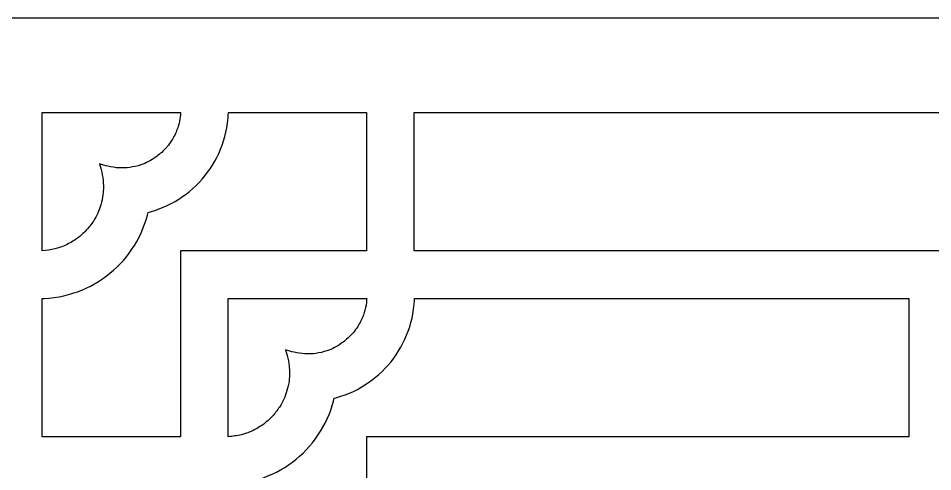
# Model space of a CAD drawing. Header units: centimetres. Extents: x -27 to -1.5, y 3.4 to 9.
# Drawn here: x -18.302 to -14.249, y 6.989 to 9.001 of the extents above; entities that cross this region are included whole.
import ezdxf

# ---------------------------------------------------------------- set-up
doc = ezdxf.new("R2010")
doc.units = ezdxf.units.CM
doc.header["$MEASUREMENT"] = 0
doc.layers.add('layer 1', color=7, linetype='Continuous')

msp = doc.modelspace()

# ---------------------------------------------------------------- linework, layer by layer
at = {"layer": 'layer 1', "color": 250}
for points, knots in [([(-26.99913, 3.42708), (-26.99913, 3.42708), (-26.99913, 9.00076), (-26.99913, 9.00076), (-26.99913, 9.00076), (-26.99913, 9.00076), (-1.49953, 9.00076), (-1.49953, 9.00076), (-1.49953, 9.00076), (-1.49953, 9.00076), (-1.49953, 3.42708), (-1.49953, 3.42708), (-1.49953, 3.42708), (-1.49953, 3.42708), (-26.99913, 3.42708), (-26.99913, 3.42708)], [0, 0, 0, 0, 0.2, 0.2, 0.2, 0.2, 0.4, 0.4, 0.4, 0.4, 0.6, 0.6, 0.6, 0.6, 1, 1, 1, 1]), ([(-18.12804, 7.98095), (-18.11809, 7.98409), (-18.1083, 7.98755), (-18.09859, 7.99134), (-18.09859, 7.99134), (-18.08096, 7.99941), (-18.06417, 8.00868), (-18.04804, 8.01945), (-18.04804, 8.01945), (-18.04507, 8.02144), (-18.04212, 8.02348), (-18.0392, 8.02554), (-18.0392, 8.02554), (-18.02625, 8.03581), (-18.01346, 8.04657), (-18.00227, 8.05875), (-18.00227, 8.05875), (-17.99019, 8.0721), (-17.97921, 8.0861), (-17.96921, 8.10106), (-17.96921, 8.10106), (-17.96188, 8.1121), (-17.95583, 8.12419), (-17.95012, 8.13614), (-17.95012, 8.13614), (-17.9444, 8.14826), (-17.94011, 8.16101), (-17.93633, 8.17386), (-17.93633, 8.17386), (-17.9322, 8.18819), (-17.92865, 8.20287), (-17.92702, 8.21772), (-17.92702, 8.21772), (-17.92576, 8.22944), (-17.92501, 8.24117), (-17.92468, 8.25296), (-17.92468, 8.25296), (-17.92495, 8.26266), (-17.92555, 8.27232), (-17.92655, 8.28198), (-17.92655, 8.28198), (-17.92826, 8.29781), (-17.93071, 8.31412), (-17.93528, 8.32941), (-17.93528, 8.32941), (-17.93528, 8.32941), (-17.94279, 8.35435), (-17.94279, 8.35435), (-17.94279, 8.35435), (-17.93018, 8.35088), (-17.91759, 8.34719), (-17.90487, 8.34417), (-17.90487, 8.34417), (-17.88885, 8.34046), (-17.87277, 8.33808), (-17.85639, 8.33677), (-17.85639, 8.33677), (-17.8404, 8.33643), (-17.82412, 8.33655), (-17.80828, 8.3389), (-17.80828, 8.3389), (-17.79159, 8.34148), (-17.77535, 8.34525), (-17.75926, 8.35036), (-17.75926, 8.35036), (-17.74761, 8.35412), (-17.73631, 8.35938), (-17.72532, 8.36475), (-17.72532, 8.36475), (-17.71371, 8.37047), (-17.70285, 8.37761), (-17.69231, 8.38511), (-17.69231, 8.38511), (-17.6779, 8.3956), (-17.6648, 8.40711), (-17.65243, 8.41994), (-17.65243, 8.41994), (-17.64878, 8.4238), (-17.64521, 8.42772), (-17.64171, 8.43172), (-17.64171, 8.43172), (-17.6352, 8.44041), (-17.62844, 8.44881), (-17.62273, 8.45803), (-17.62273, 8.45803), (-17.61281, 8.47432), (-17.60451, 8.49114), (-17.59767, 8.50895), (-17.59767, 8.50895), (-17.59627, 8.51267), (-17.59493, 8.51641), (-17.59363, 8.52016), (-17.59363, 8.52016), (-17.58952, 8.53478), (-17.58576, 8.54981), (-17.5841, 8.56492), (-17.5841, 8.56492), (-17.5835, 8.57084), (-17.58298, 8.57678), (-17.5827, 8.58274), (-17.5827, 8.58274), (-17.5827, 8.58274), (-18.19669, 8.58274), (-18.19669, 8.58274), (-18.19669, 8.58274), (-18.19669, 8.58274), (-18.19669, 7.96958), (-18.19669, 7.96958), (-18.19669, 7.96958), (-18.17745, 7.97069), (-18.15859, 7.97339), (-18.13981, 7.97758), (-18.13981, 7.97758), (-18.13583, 7.97848), (-18.13193, 7.97976), (-18.12804, 7.98095)], [0, 0, 0, 0, 0.0333333, 0.0333333, 0.0333333, 0.0333333, 0.0666667, 0.0666667, 0.0666667, 0.0666667, 0.1, 0.1, 0.1, 0.1, 0.1333333, 0.1333333, 0.1333333, 0.1333333, 0.1666667, 0.1666667, 0.1666667, 0.1666667, 0.2, 0.2, 0.2, 0.2, 0.2333333, 0.2333333, 0.2333333, 0.2333333, 0.2666667, 0.2666667, 0.2666667, 0.2666667, 0.3, 0.3, 0.3, 0.3, 0.3333333, 0.3333333, 0.3333333, 0.3333333, 0.3666667, 0.3666667, 0.3666667, 0.3666667, 0.4, 0.4, 0.4, 0.4, 0.4333333, 0.4333333, 0.4333333, 0.4333333, 0.4666667, 0.4666667, 0.4666667, 0.4666667, 0.5, 0.5, 0.5, 0.5, 0.5333333, 0.5333333, 0.5333333, 0.5333333, 0.5666667, 0.5666667, 0.5666667, 0.5666667, 0.6, 0.6, 0.6, 0.6, 0.6333333, 0.6333333, 0.6333333, 0.6333333, 0.6666667, 0.6666667, 0.6666667, 0.6666667, 0.7, 0.7, 0.7, 0.7, 0.7333333, 0.7333333, 0.7333333, 0.7333333, 0.7666667, 0.7666667, 0.7666667, 0.7666667, 0.8, 0.8, 0.8, 0.8, 0.8333333, 0.8333333, 0.8333333, 0.8333333, 0.8666667, 0.8666667, 0.8666667, 0.8666667, 0.9, 0.9, 0.9, 0.9, 0.9333333, 0.9333333, 0.9333333, 0.9333333, 1, 1, 1, 1]), ([(-17.41356, 8.40136), (-17.41356, 8.40136), (-17.42212, 8.38371), (-17.42212, 8.38371), (-17.42212, 8.38371), (-17.42212, 8.38371), (-17.43138, 8.36646), (-17.43138, 8.36646), (-17.43138, 8.36646), (-17.43138, 8.36646), (-17.44132, 8.34965), (-17.44132, 8.34965), (-17.44132, 8.34965), (-17.44132, 8.34965), (-17.45193, 8.3333), (-17.45193, 8.3333), (-17.45193, 8.3333), (-17.45193, 8.3333), (-17.46318, 8.31742), (-17.46318, 8.31742), (-17.46318, 8.31742), (-17.46318, 8.31742), (-17.47506, 8.30202), (-17.47506, 8.30202), (-17.47506, 8.30202), (-17.47506, 8.30202), (-17.48755, 8.28714), (-17.48755, 8.28714), (-17.48755, 8.28714), (-17.48755, 8.28714), (-17.50063, 8.27278), (-17.50063, 8.27278), (-17.50063, 8.27278), (-17.50063, 8.27278), (-17.51428, 8.25898), (-17.51428, 8.25898), (-17.51428, 8.25898), (-17.51428, 8.25898), (-17.52848, 8.24573), (-17.52848, 8.24573), (-17.52848, 8.24573), (-17.52848, 8.24573), (-17.54321, 8.23308), (-17.54321, 8.23308), (-17.54321, 8.23308), (-17.54321, 8.23308), (-17.55846, 8.22102), (-17.55846, 8.22102), (-17.55846, 8.22102), (-17.55846, 8.22102), (-17.57421, 8.20958), (-17.57421, 8.20958), (-17.57421, 8.20958), (-17.57421, 8.20958), (-17.59043, 8.19879), (-17.59043, 8.19879), (-17.59043, 8.19879), (-17.59043, 8.19879), (-17.60711, 8.18865), (-17.60711, 8.18865), (-17.60711, 8.18865), (-17.60711, 8.18865), (-17.62424, 8.1792), (-17.62424, 8.1792), (-17.62424, 8.1792), (-17.62424, 8.1792), (-17.64178, 8.17044), (-17.64178, 8.17044), (-17.64178, 8.17044), (-17.64178, 8.17044), (-17.65972, 8.16239), (-17.65972, 8.16239), (-17.65972, 8.16239), (-17.65972, 8.16239), (-17.67805, 8.15508), (-17.67805, 8.15508), (-17.67805, 8.15508), (-17.67805, 8.15508), (-17.69674, 8.14852), (-17.69674, 8.14852), (-17.69674, 8.14852), (-17.69674, 8.14852), (-17.71577, 8.14275), (-17.71577, 8.14275), (-17.71577, 8.14275), (-17.71577, 8.14275), (-17.72675, 8.13991), (-17.72675, 8.13991), (-17.72675, 8.13991), (-17.72675, 8.13991), (-17.7297, 8.12762), (-17.7297, 8.12762), (-17.7297, 8.12762), (-17.7297, 8.12762), (-17.73552, 8.10725), (-17.73552, 8.10725), (-17.73552, 8.10725), (-17.73552, 8.10725), (-17.74219, 8.08724), (-17.74219, 8.08724), (-17.74219, 8.08724), (-17.74219, 8.08724), (-17.74967, 8.06761), (-17.74967, 8.06761), (-17.74967, 8.06761), (-17.74967, 8.06761), (-17.75796, 8.04839), (-17.75796, 8.04839), (-17.75796, 8.04839), (-17.75796, 8.04839), (-17.76702, 8.0296), (-17.76702, 8.0296), (-17.76702, 8.0296), (-17.76702, 8.0296), (-17.77684, 8.01125), (-17.77684, 8.01125), (-17.77684, 8.01125), (-17.77684, 8.01125), (-17.7874, 7.99337), (-17.7874, 7.99337), (-17.7874, 7.99337), (-17.7874, 7.99337), (-17.79867, 7.97599), (-17.79867, 7.97599), (-17.79867, 7.97599), (-17.79867, 7.97599), (-17.81065, 7.9591), (-17.81065, 7.9591), (-17.81065, 7.9591), (-17.81065, 7.9591), (-17.82329, 7.94276), (-17.82329, 7.94276), (-17.82329, 7.94276), (-17.82329, 7.94276), (-17.83659, 7.92695), (-17.83659, 7.92695), (-17.83659, 7.92695), (-17.83659, 7.92695), (-17.85053, 7.91172), (-17.85053, 7.91172), (-17.85053, 7.91172), (-17.85053, 7.91172), (-17.86508, 7.89708), (-17.86508, 7.89708), (-17.86508, 7.89708), (-17.86508, 7.89708), (-17.88022, 7.88305), (-17.88022, 7.88305), (-17.88022, 7.88305), (-17.88022, 7.88305), (-17.89593, 7.86964), (-17.89593, 7.86964), (-17.89593, 7.86964), (-17.89593, 7.86964), (-17.9122, 7.8569), (-17.9122, 7.8569), (-17.9122, 7.8569), (-17.9122, 7.8569), (-17.929, 7.84482), (-17.929, 7.84482), (-17.929, 7.84482), (-17.929, 7.84482), (-17.94632, 7.83344), (-17.94632, 7.83344), (-17.94632, 7.83344), (-17.94632, 7.83344), (-17.96412, 7.82277), (-17.96412, 7.82277), (-17.96412, 7.82277), (-17.96412, 7.82277), (-17.9824, 7.81284), (-17.9824, 7.81284), (-17.9824, 7.81284), (-17.9824, 7.81284), (-18.00112, 7.80366), (-18.00112, 7.80366), (-18.00112, 7.80366), (-18.00112, 7.80366), (-18.02027, 7.79526), (-18.02027, 7.79526), (-18.02027, 7.79526), (-18.02027, 7.79526), (-18.03984, 7.78764), (-18.03984, 7.78764), (-18.03984, 7.78764), (-18.03984, 7.78764), (-18.05979, 7.78086), (-18.05979, 7.78086), (-18.05979, 7.78086), (-18.05979, 7.78086), (-18.08011, 7.7749), (-18.08011, 7.7749), (-18.08011, 7.7749), (-18.08011, 7.7749), (-18.10078, 7.76981), (-18.10078, 7.76981), (-18.10078, 7.76981), (-18.10078, 7.76981), (-18.12177, 7.7656), (-18.12177, 7.7656), (-18.12177, 7.7656), (-18.12177, 7.7656), (-18.14307, 7.76228), (-18.14307, 7.76228), (-18.14307, 7.76228), (-18.14307, 7.76228), (-18.16464, 7.75989), (-18.16464, 7.75989), (-18.16464, 7.75989), (-18.16464, 7.75989), (-18.18648, 7.75844), (-18.18648, 7.75844), (-18.18648, 7.75844), (-18.18648, 7.75844), (-18.19669, 7.75822), (-18.19669, 7.75822), (-18.19669, 7.75822), (-18.19669, 7.75822), (-18.19669, 7.14462), (-18.19669, 7.14462), (-18.19669, 7.14462), (-18.19669, 7.14462), (-17.58298, 7.14462), (-17.58298, 7.14462), (-17.58298, 7.14462), (-17.58298, 7.14462), (-17.58298, 7.96902), (-17.58298, 7.96902), (-17.58298, 7.96902), (-17.58298, 7.96902), (-16.75889, 7.96902), (-16.75889, 7.96902), (-16.75889, 7.96902), (-16.75889, 7.96902), (-16.75889, 8.58274), (-16.75889, 8.58274), (-16.75889, 8.58274), (-16.75889, 8.58274), (-17.37113, 8.58274), (-17.37113, 8.58274), (-17.37113, 8.58274), (-17.37151, 8.56671), (-17.37316, 8.55093), (-17.37493, 8.53502), (-17.37493, 8.53502), (-17.37493, 8.53502), (-17.37803, 8.51498), (-17.37803, 8.51498), (-17.37803, 8.51498), (-17.37803, 8.51498), (-17.38198, 8.49523), (-17.38198, 8.49523), (-17.38198, 8.49523), (-17.38198, 8.49523), (-17.38673, 8.47578), (-17.38673, 8.47578), (-17.38673, 8.47578), (-17.38673, 8.47578), (-17.39229, 8.45664), (-17.39229, 8.45664), (-17.39229, 8.45664), (-17.39229, 8.45664), (-17.39863, 8.43785), (-17.39863, 8.43785), (-17.39863, 8.43785), (-17.39863, 8.43785), (-17.40572, 8.41942), (-17.40572, 8.41942), (-17.40572, 8.41942), (-17.40572, 8.41942), (-17.41356, 8.40136), (-17.41356, 8.40136)], [0, 0, 0, 0, 0.0144928, 0.0144928, 0.0144928, 0.0144928, 0.0289855, 0.0289855, 0.0289855, 0.0289855, 0.0434783, 0.0434783, 0.0434783, 0.0434783, 0.057971, 0.057971, 0.057971, 0.057971, 0.0724638, 0.0724638, 0.0724638, 0.0724638, 0.0869565, 0.0869565, 0.0869565, 0.0869565, 0.1014493, 0.1014493, 0.1014493, 0.1014493, 0.115942, 0.115942, 0.115942, 0.115942, 0.1304348, 0.1304348, 0.1304348, 0.1304348, 0.1449275, 0.1449275, 0.1449275, 0.1449275, 0.1594203, 0.1594203, 0.1594203, 0.1594203, 0.173913, 0.173913, 0.173913, 0.173913, 0.1884058, 0.1884058, 0.1884058, 0.1884058, 0.2028986, 0.2028986, 0.2028986, 0.2028986, 0.2173913, 0.2173913, 0.2173913, 0.2173913, 0.2318841, 0.2318841, 0.2318841, 0.2318841, 0.2463768, 0.2463768, 0.2463768, 0.2463768, 0.2608696, 0.2608696, 0.2608696, 0.2608696, 0.2753623, 0.2753623, 0.2753623, 0.2753623, 0.2898551, 0.2898551, 0.2898551, 0.2898551, 0.3043478, 0.3043478, 0.3043478, 0.3043478, 0.3188406, 0.3188406, 0.3188406, 0.3188406, 0.3333333, 0.3333333, 0.3333333, 0.3333333, 0.3478261, 0.3478261, 0.3478261, 0.3478261, 0.3623188, 0.3623188, 0.3623188, 0.3623188, 0.3768116, 0.3768116, 0.3768116, 0.3768116, 0.3913043, 0.3913043, 0.3913043, 0.3913043, 0.4057971, 0.4057971, 0.4057971, 0.4057971, 0.4202899, 0.4202899, 0.4202899, 0.4202899, 0.4347826, 0.4347826, 0.4347826, 0.4347826, 0.4492754, 0.4492754, 0.4492754, 0.4492754, 0.4637681, 0.4637681, 0.4637681, 0.4637681, 0.4782609, 0.4782609, 0.4782609, 0.4782609, 0.4927536, 0.4927536, 0.4927536, 0.4927536, 0.5072464, 0.5072464, 0.5072464, 0.5072464, 0.5217391, 0.5217391, 0.5217391, 0.5217391, 0.5362319, 0.5362319, 0.5362319, 0.5362319, 0.5507246, 0.5507246, 0.5507246, 0.5507246, 0.5652174, 0.5652174, 0.5652174, 0.5652174, 0.5797101, 0.5797101, 0.5797101, 0.5797101, 0.5942029, 0.5942029, 0.5942029, 0.5942029, 0.6086957, 0.6086957, 0.6086957, 0.6086957, 0.6231884, 0.6231884, 0.6231884, 0.6231884, 0.6376812, 0.6376812, 0.6376812, 0.6376812, 0.6521739, 0.6521739, 0.6521739, 0.6521739, 0.6666667, 0.6666667, 0.6666667, 0.6666667, 0.6811594, 0.6811594, 0.6811594, 0.6811594, 0.6956522, 0.6956522, 0.6956522, 0.6956522, 0.7101449, 0.7101449, 0.7101449, 0.7101449, 0.7246377, 0.7246377, 0.7246377, 0.7246377, 0.7391304, 0.7391304, 0.7391304, 0.7391304, 0.7536232, 0.7536232, 0.7536232, 0.7536232, 0.7681159, 0.7681159, 0.7681159, 0.7681159, 0.7826087, 0.7826087, 0.7826087, 0.7826087, 0.7971014, 0.7971014, 0.7971014, 0.7971014, 0.8115942, 0.8115942, 0.8115942, 0.8115942, 0.826087, 0.826087, 0.826087, 0.826087, 0.8405797, 0.8405797, 0.8405797, 0.8405797, 0.8550725, 0.8550725, 0.8550725, 0.8550725, 0.8695652, 0.8695652, 0.8695652, 0.8695652, 0.884058, 0.884058, 0.884058, 0.884058, 0.8985507, 0.8985507, 0.8985507, 0.8985507, 0.9130435, 0.9130435, 0.9130435, 0.9130435, 0.9275362, 0.9275362, 0.9275362, 0.9275362, 0.942029, 0.942029, 0.942029, 0.942029, 0.9565217, 0.9565217, 0.9565217, 0.9565217, 0.9710145, 0.9710145, 0.9710145, 0.9710145, 1, 1, 1, 1]), ([(-11.95186, 8.58274), (-11.95186, 8.58274), (-16.54782, 8.58274), (-16.54782, 8.58274), (-16.54782, 8.58274), (-16.54782, 8.58274), (-16.54782, 7.96902), (-16.54782, 7.96902), (-16.54782, 7.96902), (-16.54782, 7.96902), (-11.95186, 7.96902), (-11.95186, 7.96902), (-11.95186, 7.96902), (-11.95186, 7.96902), (-11.95186, 8.58274), (-11.95186, 8.58274)], [0, 0, 0, 0, 0.2, 0.2, 0.2, 0.2, 0.4, 0.4, 0.4, 0.4, 0.6, 0.6, 0.6, 0.6, 1, 1, 1, 1]), ([(-17.29577, 7.15858), (-17.28838, 7.16106), (-17.28106, 7.16372), (-17.27381, 7.16656), (-17.27381, 7.16656), (-17.25617, 7.17462), (-17.23938, 7.1839), (-17.22325, 7.19466), (-17.22325, 7.19466), (-17.22028, 7.19666), (-17.21733, 7.19869), (-17.21442, 7.20075), (-17.21442, 7.20075), (-17.20147, 7.21102), (-17.18868, 7.22179), (-17.17749, 7.23397), (-17.17749, 7.23397), (-17.16541, 7.24731), (-17.15443, 7.26131), (-17.14442, 7.27628), (-17.14442, 7.27628), (-17.1371, 7.28731), (-17.13104, 7.29941), (-17.12534, 7.31136), (-17.12534, 7.31136), (-17.11962, 7.32347), (-17.11532, 7.33623), (-17.11154, 7.34908), (-17.11154, 7.34908), (-17.10742, 7.36341), (-17.10386, 7.37808), (-17.10224, 7.39293), (-17.10224, 7.39293), (-17.10097, 7.40465), (-17.10023, 7.41639), (-17.09989, 7.42818), (-17.09989, 7.42818), (-17.10017, 7.43788), (-17.10077, 7.44753), (-17.10176, 7.4572), (-17.10176, 7.4572), (-17.10348, 7.47303), (-17.10593, 7.48934), (-17.1105, 7.50462), (-17.1105, 7.50462), (-17.1105, 7.50462), (-17.11801, 7.52957), (-17.11801, 7.52957), (-17.11801, 7.52957), (-17.1054, 7.5261), (-17.09281, 7.52241), (-17.08009, 7.51939), (-17.08009, 7.51939), (-17.06407, 7.51568), (-17.04798, 7.5133), (-17.0316, 7.51199), (-17.0316, 7.51199), (-17.01561, 7.51164), (-16.99933, 7.51177), (-16.9835, 7.51411), (-16.9835, 7.51411), (-16.96681, 7.5167), (-16.95057, 7.52046), (-16.93447, 7.52558), (-16.93447, 7.52558), (-16.92283, 7.52934), (-16.91153, 7.5346), (-16.90055, 7.53996), (-16.90055, 7.53996), (-16.88893, 7.54569), (-16.87807, 7.55282), (-16.86753, 7.56033), (-16.86753, 7.56033), (-16.85312, 7.57081), (-16.84001, 7.58232), (-16.82765, 7.59515), (-16.82765, 7.59515), (-16.824, 7.59901), (-16.82043, 7.60293), (-16.81693, 7.60693), (-16.81693, 7.60693), (-16.81042, 7.61563), (-16.80365, 7.62402), (-16.79794, 7.63325), (-16.79794, 7.63325), (-16.78802, 7.64954), (-16.77973, 7.66636), (-16.77289, 7.68417), (-16.77289, 7.68417), (-16.77149, 7.68789), (-16.77014, 7.69162), (-16.76885, 7.69538), (-16.76885, 7.69538), (-16.76475, 7.71), (-16.76098, 7.72502), (-16.75932, 7.74014), (-16.75932, 7.74014), (-16.75872, 7.74606), (-16.7582, 7.752), (-16.75791, 7.75796), (-16.75791, 7.75796), (-16.75791, 7.75796), (-17.3719, 7.75796), (-17.3719, 7.75796), (-17.3719, 7.75796), (-17.3719, 7.75796), (-17.3719, 7.1448), (-17.3719, 7.1448), (-17.3719, 7.1448), (-17.35198, 7.14595), (-17.33254, 7.14882), (-17.31309, 7.15324), (-17.31309, 7.15324), (-17.30728, 7.15491), (-17.30151, 7.1567), (-17.29577, 7.15858)], [0, 0, 0, 0, 0.0333333, 0.0333333, 0.0333333, 0.0333333, 0.0666667, 0.0666667, 0.0666667, 0.0666667, 0.1, 0.1, 0.1, 0.1, 0.1333333, 0.1333333, 0.1333333, 0.1333333, 0.1666667, 0.1666667, 0.1666667, 0.1666667, 0.2, 0.2, 0.2, 0.2, 0.2333333, 0.2333333, 0.2333333, 0.2333333, 0.2666667, 0.2666667, 0.2666667, 0.2666667, 0.3, 0.3, 0.3, 0.3, 0.3333333, 0.3333333, 0.3333333, 0.3333333, 0.3666667, 0.3666667, 0.3666667, 0.3666667, 0.4, 0.4, 0.4, 0.4, 0.4333333, 0.4333333, 0.4333333, 0.4333333, 0.4666667, 0.4666667, 0.4666667, 0.4666667, 0.5, 0.5, 0.5, 0.5, 0.5333333, 0.5333333, 0.5333333, 0.5333333, 0.5666667, 0.5666667, 0.5666667, 0.5666667, 0.6, 0.6, 0.6, 0.6, 0.6333333, 0.6333333, 0.6333333, 0.6333333, 0.6666667, 0.6666667, 0.6666667, 0.6666667, 0.7, 0.7, 0.7, 0.7, 0.7333333, 0.7333333, 0.7333333, 0.7333333, 0.7666667, 0.7666667, 0.7666667, 0.7666667, 0.8, 0.8, 0.8, 0.8, 0.8333333, 0.8333333, 0.8333333, 0.8333333, 0.8666667, 0.8666667, 0.8666667, 0.8666667, 0.9, 0.9, 0.9, 0.9, 0.9333333, 0.9333333, 0.9333333, 0.9333333, 1, 1, 1, 1]), ([(-16.57384, 7.61307), (-16.57384, 7.61307), (-16.58094, 7.59463), (-16.58094, 7.59463), (-16.58094, 7.59463), (-16.58094, 7.59463), (-16.58878, 7.57658), (-16.58878, 7.57658), (-16.58878, 7.57658), (-16.58878, 7.57658), (-16.59733, 7.55892), (-16.59733, 7.55892), (-16.59733, 7.55892), (-16.59733, 7.55892), (-16.60659, 7.54167), (-16.60659, 7.54167), (-16.60659, 7.54167), (-16.60659, 7.54167), (-16.61654, 7.52487), (-16.61654, 7.52487), (-16.61654, 7.52487), (-16.61654, 7.52487), (-16.62714, 7.50851), (-16.62714, 7.50851), (-16.62714, 7.50851), (-16.62714, 7.50851), (-16.6384, 7.49263), (-16.6384, 7.49263), (-16.6384, 7.49263), (-16.6384, 7.49263), (-16.65028, 7.47724), (-16.65028, 7.47724), (-16.65028, 7.47724), (-16.65028, 7.47724), (-16.66277, 7.46236), (-16.66277, 7.46236), (-16.66277, 7.46236), (-16.66277, 7.46236), (-16.67585, 7.448), (-16.67585, 7.448), (-16.67585, 7.448), (-16.67585, 7.448), (-16.6895, 7.4342), (-16.6895, 7.4342), (-16.6895, 7.4342), (-16.6895, 7.4342), (-16.70369, 7.42095), (-16.70369, 7.42095), (-16.70369, 7.42095), (-16.70369, 7.42095), (-16.71843, 7.40829), (-16.71843, 7.40829), (-16.71843, 7.40829), (-16.71843, 7.40829), (-16.73368, 7.39623), (-16.73368, 7.39623), (-16.73368, 7.39623), (-16.73368, 7.39623), (-16.74942, 7.3848), (-16.74942, 7.3848), (-16.74942, 7.3848), (-16.74942, 7.3848), (-16.76564, 7.37401), (-16.76564, 7.37401), (-16.76564, 7.37401), (-16.76564, 7.37401), (-16.78233, 7.36387), (-16.78233, 7.36387), (-16.78233, 7.36387), (-16.78233, 7.36387), (-16.79945, 7.35441), (-16.79945, 7.35441), (-16.79945, 7.35441), (-16.79945, 7.35441), (-16.81699, 7.34566), (-16.81699, 7.34566), (-16.81699, 7.34566), (-16.81699, 7.34566), (-16.83494, 7.3376), (-16.83494, 7.3376), (-16.83494, 7.3376), (-16.83494, 7.3376), (-16.85326, 7.3303), (-16.85326, 7.3303), (-16.85326, 7.3303), (-16.85326, 7.3303), (-16.87196, 7.32374), (-16.87196, 7.32374), (-16.87196, 7.32374), (-16.87196, 7.32374), (-16.891, 7.31796), (-16.891, 7.31796), (-16.891, 7.31796), (-16.891, 7.31796), (-16.90197, 7.31513), (-16.90197, 7.31513), (-16.90197, 7.31513), (-16.90197, 7.31513), (-16.90492, 7.30284), (-16.90492, 7.30284), (-16.90492, 7.30284), (-16.90492, 7.30284), (-16.91074, 7.28247), (-16.91074, 7.28247), (-16.91074, 7.28247), (-16.91074, 7.28247), (-16.91741, 7.26245), (-16.91741, 7.26245), (-16.91741, 7.26245), (-16.91741, 7.26245), (-16.92489, 7.24283), (-16.92489, 7.24283), (-16.92489, 7.24283), (-16.92489, 7.24283), (-16.93318, 7.22361), (-16.93318, 7.22361), (-16.93318, 7.22361), (-16.93318, 7.22361), (-16.94224, 7.20481), (-16.94224, 7.20481), (-16.94224, 7.20481), (-16.94224, 7.20481), (-16.95206, 7.18647), (-16.95206, 7.18647), (-16.95206, 7.18647), (-16.95206, 7.18647), (-16.96261, 7.16859), (-16.96261, 7.16859), (-16.96261, 7.16859), (-16.96261, 7.16859), (-16.9739, 7.1512), (-16.9739, 7.1512), (-16.9739, 7.1512), (-16.9739, 7.1512), (-16.98587, 7.13432), (-16.98587, 7.13432), (-16.98587, 7.13432), (-16.98587, 7.13432), (-16.99851, 7.11797), (-16.99851, 7.11797), (-16.99851, 7.11797), (-16.99851, 7.11797), (-17.01181, 7.10217), (-17.01181, 7.10217), (-17.01181, 7.10217), (-17.01181, 7.10217), (-17.02574, 7.08693), (-17.02574, 7.08693), (-17.02574, 7.08693), (-17.02574, 7.08693), (-17.04029, 7.07229), (-17.04029, 7.07229), (-17.04029, 7.07229), (-17.04029, 7.07229), (-17.05543, 7.05826), (-17.05543, 7.05826), (-17.05543, 7.05826), (-17.05543, 7.05826), (-17.07114, 7.04486), (-17.07114, 7.04486), (-17.07114, 7.04486), (-17.07114, 7.04486), (-17.08742, 7.03212), (-17.08742, 7.03212), (-17.08742, 7.03212), (-17.08742, 7.03212), (-17.10422, 7.02004), (-17.10422, 7.02004), (-17.10422, 7.02004), (-17.10422, 7.02004), (-17.12153, 7.00866), (-17.12153, 7.00866), (-17.12153, 7.00866), (-17.12153, 7.00866), (-17.13933, 6.99799), (-17.13933, 6.99799), (-17.13933, 6.99799), (-17.13933, 6.99799), (-17.15761, 6.98806), (-17.15761, 6.98806), (-17.15761, 6.98806), (-17.15761, 6.98806), (-17.17633, 6.97887), (-17.17633, 6.97887), (-17.17633, 6.97887), (-17.17633, 6.97887), (-17.19549, 6.97047), (-17.19549, 6.97047), (-17.19549, 6.97047), (-17.19549, 6.97047), (-17.21506, 6.96286), (-17.21506, 6.96286), (-17.21506, 6.96286), (-17.21506, 6.96286), (-17.23501, 6.95607), (-17.23501, 6.95607), (-17.23501, 6.95607), (-17.23501, 6.95607), (-17.25533, 6.95012), (-17.25533, 6.95012), (-17.25533, 6.95012), (-17.25533, 6.95012), (-17.276, 6.94502), (-17.276, 6.94502), (-17.276, 6.94502), (-17.276, 6.94502), (-17.29699, 6.94081), (-17.29699, 6.94081), (-17.29699, 6.94081), (-17.29699, 6.94081), (-17.31828, 6.9375), (-17.31828, 6.9375), (-17.31828, 6.9375), (-17.31828, 6.9375), (-17.33986, 6.93511), (-17.33986, 6.93511), (-17.33986, 6.93511), (-17.33986, 6.93511), (-17.3617, 6.93366), (-17.3617, 6.93366), (-17.3617, 6.93366), (-17.3617, 6.93366), (-17.3719, 6.93343), (-17.3719, 6.93343), (-17.3719, 6.93343), (-17.3719, 6.93343), (-17.3719, 6.31946), (-17.3719, 6.31946), (-17.3719, 6.31946), (-17.3719, 6.31946), (-16.75819, 6.31946), (-16.75819, 6.31946), (-16.75819, 6.31946), (-16.75819, 6.31946), (-16.75819, 7.14424), (-16.75819, 7.14424), (-16.75819, 7.14424), (-16.75819, 7.14424), (-14.35489, 7.14424), (-14.35489, 7.14424), (-14.35489, 7.14424), (-14.35489, 7.14424), (-14.35489, 7.75796), (-14.35489, 7.75796), (-14.35489, 7.75796), (-14.35489, 7.75796), (-16.54635, 7.75796), (-16.54635, 7.75796), (-16.54635, 7.75796), (-16.54672, 7.74193), (-16.54838, 7.72615), (-16.55014, 7.71023), (-16.55014, 7.71023), (-16.55014, 7.71023), (-16.55325, 7.6902), (-16.55325, 7.6902), (-16.55325, 7.6902), (-16.55325, 7.6902), (-16.55719, 7.67045), (-16.55719, 7.67045), (-16.55719, 7.67045), (-16.55719, 7.67045), (-16.56195, 7.65099), (-16.56195, 7.65099), (-16.56195, 7.65099), (-16.56195, 7.65099), (-16.5675, 7.63186), (-16.5675, 7.63186), (-16.5675, 7.63186), (-16.5675, 7.63186), (-16.57384, 7.61307), (-16.57384, 7.61307)], [0, 0, 0, 0, 0.0144928, 0.0144928, 0.0144928, 0.0144928, 0.0289855, 0.0289855, 0.0289855, 0.0289855, 0.0434783, 0.0434783, 0.0434783, 0.0434783, 0.057971, 0.057971, 0.057971, 0.057971, 0.0724638, 0.0724638, 0.0724638, 0.0724638, 0.0869565, 0.0869565, 0.0869565, 0.0869565, 0.1014493, 0.1014493, 0.1014493, 0.1014493, 0.115942, 0.115942, 0.115942, 0.115942, 0.1304348, 0.1304348, 0.1304348, 0.1304348, 0.1449275, 0.1449275, 0.1449275, 0.1449275, 0.1594203, 0.1594203, 0.1594203, 0.1594203, 0.173913, 0.173913, 0.173913, 0.173913, 0.1884058, 0.1884058, 0.1884058, 0.1884058, 0.2028986, 0.2028986, 0.2028986, 0.2028986, 0.2173913, 0.2173913, 0.2173913, 0.2173913, 0.2318841, 0.2318841, 0.2318841, 0.2318841, 0.2463768, 0.2463768, 0.2463768, 0.2463768, 0.2608696, 0.2608696, 0.2608696, 0.2608696, 0.2753623, 0.2753623, 0.2753623, 0.2753623, 0.2898551, 0.2898551, 0.2898551, 0.2898551, 0.3043478, 0.3043478, 0.3043478, 0.3043478, 0.3188406, 0.3188406, 0.3188406, 0.3188406, 0.3333333, 0.3333333, 0.3333333, 0.3333333, 0.3478261, 0.3478261, 0.3478261, 0.3478261, 0.3623188, 0.3623188, 0.3623188, 0.3623188, 0.3768116, 0.3768116, 0.3768116, 0.3768116, 0.3913043, 0.3913043, 0.3913043, 0.3913043, 0.4057971, 0.4057971, 0.4057971, 0.4057971, 0.4202899, 0.4202899, 0.4202899, 0.4202899, 0.4347826, 0.4347826, 0.4347826, 0.4347826, 0.4492754, 0.4492754, 0.4492754, 0.4492754, 0.4637681, 0.4637681, 0.4637681, 0.4637681, 0.4782609, 0.4782609, 0.4782609, 0.4782609, 0.4927536, 0.4927536, 0.4927536, 0.4927536, 0.5072464, 0.5072464, 0.5072464, 0.5072464, 0.5217391, 0.5217391, 0.5217391, 0.5217391, 0.5362319, 0.5362319, 0.5362319, 0.5362319, 0.5507246, 0.5507246, 0.5507246, 0.5507246, 0.5652174, 0.5652174, 0.5652174, 0.5652174, 0.5797101, 0.5797101, 0.5797101, 0.5797101, 0.5942029, 0.5942029, 0.5942029, 0.5942029, 0.6086957, 0.6086957, 0.6086957, 0.6086957, 0.6231884, 0.6231884, 0.6231884, 0.6231884, 0.6376812, 0.6376812, 0.6376812, 0.6376812, 0.6521739, 0.6521739, 0.6521739, 0.6521739, 0.6666667, 0.6666667, 0.6666667, 0.6666667, 0.6811594, 0.6811594, 0.6811594, 0.6811594, 0.6956522, 0.6956522, 0.6956522, 0.6956522, 0.7101449, 0.7101449, 0.7101449, 0.7101449, 0.7246377, 0.7246377, 0.7246377, 0.7246377, 0.7391304, 0.7391304, 0.7391304, 0.7391304, 0.7536232, 0.7536232, 0.7536232, 0.7536232, 0.7681159, 0.7681159, 0.7681159, 0.7681159, 0.7826087, 0.7826087, 0.7826087, 0.7826087, 0.7971014, 0.7971014, 0.7971014, 0.7971014, 0.8115942, 0.8115942, 0.8115942, 0.8115942, 0.826087, 0.826087, 0.826087, 0.826087, 0.8405797, 0.8405797, 0.8405797, 0.8405797, 0.8550725, 0.8550725, 0.8550725, 0.8550725, 0.8695652, 0.8695652, 0.8695652, 0.8695652, 0.884058, 0.884058, 0.884058, 0.884058, 0.8985507, 0.8985507, 0.8985507, 0.8985507, 0.9130435, 0.9130435, 0.9130435, 0.9130435, 0.9275362, 0.9275362, 0.9275362, 0.9275362, 0.942029, 0.942029, 0.942029, 0.942029, 0.9565217, 0.9565217, 0.9565217, 0.9565217, 0.9710145, 0.9710145, 0.9710145, 0.9710145, 1, 1, 1, 1])]:
    msp.add_open_spline(points, degree=3, knots=knots, dxfattribs=at)

doc.saveas('drawing.dxf')
